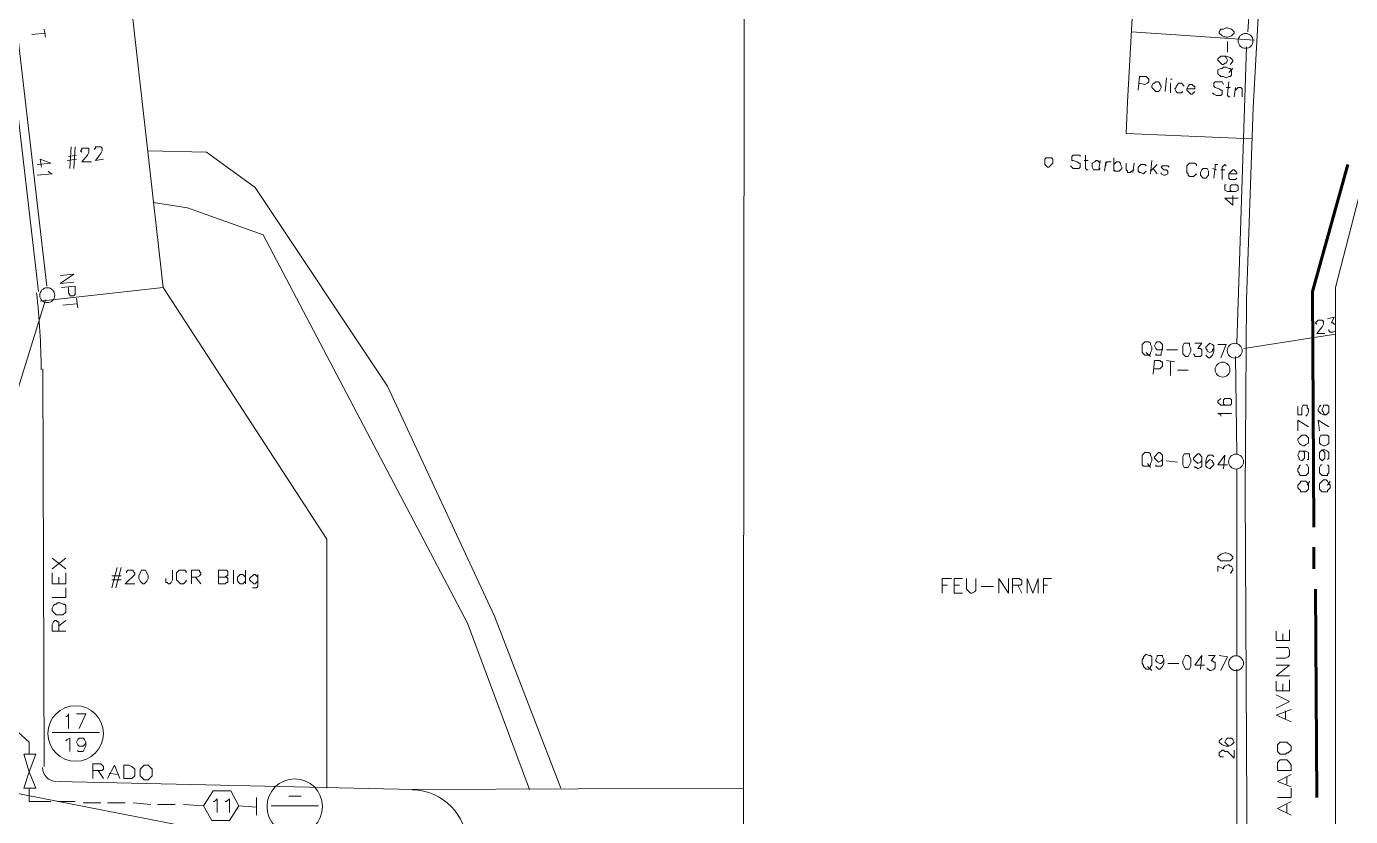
# Model space of a CAD drawing. Header units: millimetres. Extents: x 5.9 to 40.1, y 2 to 30.5.
# Drawn here: x 28.521 to 33.051, y 13.697 to 16.399 of the extents above; entities that cross this region are included whole.
import ezdxf

# ---------------------------------------------------------------- set-up
doc = ezdxf.new("R2010")
doc.units = ezdxf.units.MM
for name, color, linetype in [('PDF_0', 7, 'Continuous'), ('PDF_S31$BOUNDARY-NODE', 3, 'Continuous'), ('PDF_S31$NAME-ROAD', 7, 'Continuous'), ('PDF_S31$Passives-TapOffs', 7, 'Continuous'), ('PDF_S31$POLE', 7, 'Continuous'), ('PDF_S31$STRAND', 7, 'Continuous'), ('PDF_S31$Symbols-SelfTerminating', 7, 'Continuous'), ('PDF_S31$Symbols-Splice', 7, 'Continuous')]:
    doc.layers.add(name, color=color, linetype=linetype)
for name, color, linetype, true_color in [('PDF_S31$Actives-NodeReceiver', 104, 'Continuous', 0x009525), ('PDF_S31$Cable-565', 23, 'Continuous', 0xdd8a6e), ('PDF_S31$LOTS', 254, 'Continuous', 0xdcdcdc), ('PDF_S31$ROAD', 8, 'Continuous', 0x808080), ('PDF_S31$SDU', 157, 'Continuous', 0x396472), ('PDF_S31$STREAM', 132, 'Continuous', 0x00dddd), ('PDF_S31$Symbols-EndOfLine', 15, 'Continuous', 0x954a4a)]:
    doc.layers.add(name, color=color, linetype=linetype, true_color=true_color)

msp = doc.modelspace()

# ---------------------------------------------------------------- linework, layer by layer
at = {"layer": 'PDF_0', "lineweight": 9}
msp.add_lwpolyline([(26.1707, 9.0517), (29.0441, 9.0285), (29.0533, 9.9725), (33.014, 10.0928), (32.9955, 12.7302), (33.0001, 13.6648), (33.0001, 14.5856), (33.0001, 15.5064), (33.2546, 16.4965), (34.1523, 16.5058), (34.1523, 17.8615), (33.7636, 17.88), (33.3333, 17.9263), (32.8706, 18.0744), (31.8619, 18.19), (31.8665, 18.2363), (31.3622, 18.2826), (31.1632, 18.2085), (30.2471, 18.2872), (30.3304, 17.7643), (28.4009, 17.4636)], dxfattribs=at)
at = {"layer": 'PDF_S31$Actives-NodeReceiver', "lineweight": 18}
for points in [[(32.8984, 15.0668), (32.903, 15.0714), (32.9076, 15.0807), (32.9076, 15.0899), (32.903, 15.0946), (32.903, 15.1038), (32.8891, 15.1038), (32.8845, 15.0946), (32.8845, 15.0714), (32.8706, 15.0714), (32.8706, 15.0992)], [(32.9678, 15.0714), (32.9585, 15.0714), (32.9493, 15.076), (32.94, 15.0853), (32.94, 15.0899), (32.9446, 15.0992), (32.9493, 15.1038)], [(32.8706, 15.0159), (32.8706, 15.0529), (32.9076, 15.0298)], [(32.9446, 15.0159), (32.94, 15.0529), (32.977, 15.0298)], [(32.9539, 14.9511), (32.9631, 14.9419), (32.9631, 14.9234), (32.9539, 14.9141), (32.9446, 14.9234), (32.9446, 14.9419), (32.9539, 14.9511), (32.9631, 14.9511), (32.9724, 14.9465), (32.977, 14.9419), (32.977, 14.9234), (32.9724, 14.9187)], [(32.8891, 14.9465), (32.8752, 14.9465), (32.8752, 14.9419), (32.8706, 14.9326), (32.8752, 14.9234), (32.8752, 14.9187), (32.8845, 14.9141), (32.8937, 14.9234), (32.8937, 14.9419), (32.8891, 14.9465), (32.8984, 14.9465), (32.9076, 14.9419), (32.9076, 14.9187), (32.903, 14.9187)], [(32.8984, 14.9002), (32.903, 14.9002), (32.9076, 14.891), (32.9076, 14.8725), (32.8984, 14.8632), (32.8798, 14.8632), (32.8752, 14.8678), (32.8752, 14.8725), (32.8706, 14.8771), (32.8706, 14.8863), (32.8752, 14.891), (32.8752, 14.8956), (32.8798, 14.9002)], [(32.9724, 14.9002), (32.977, 14.8956), (32.977, 14.8725), (32.9724, 14.8678), (32.9724, 14.8632), (32.9539, 14.8632), (32.9446, 14.8725), (32.9446, 14.891), (32.9493, 14.9002), (32.9539, 14.9002)], [(32.9122, 14.8447), (32.903, 14.8308)], [(32.9816, 14.8447), (32.9724, 14.8308)]]:
    msp.add_lwpolyline(points, dxfattribs=at)
for points in [[(32.9585, 15.076), (32.9585, 15.0807), (32.9539, 15.0853), (32.9539, 15.0899), (32.9585, 15.0992), (32.9585, 15.1038), (32.9724, 15.1038), (32.977, 15.0992), (32.977, 15.0807), (32.9678, 15.0714)], [(32.8706, 14.9835), (32.8706, 14.9881), (32.8845, 15.002), (32.8984, 15.002), (32.9076, 14.9928), (32.9076, 14.9743), (32.8984, 14.9696), (32.8937, 14.965), (32.8891, 14.965), (32.8798, 14.9696), (32.8752, 14.9743)], [(32.9446, 14.9743), (32.9446, 14.9928), (32.9493, 15.002), (32.9724, 15.002), (32.977, 14.9974), (32.977, 14.9743), (32.9724, 14.9696), (32.9631, 14.965), (32.9585, 14.965), (32.9493, 14.9696)], [(32.8706, 14.8216), (32.8706, 14.8308), (32.8798, 14.8401), (32.8798, 14.8447), (32.8984, 14.8447), (32.9076, 14.8354), (32.9076, 14.8169), (32.8984, 14.8077), (32.8798, 14.8077), (32.8798, 14.8123)], [(32.9446, 14.8169), (32.9446, 14.8354), (32.9585, 14.8493), (32.9678, 14.8493), (32.9724, 14.8447), (32.977, 14.8354), (32.9816, 14.8308), (32.9816, 14.8216), (32.9724, 14.8123), (32.9724, 14.8077), (32.9539, 14.8077)]]:
    msp.add_lwpolyline(points, close=True, dxfattribs=at)
at = {"layer": 'PDF_S31$BOUNDARY-NODE', "lineweight": 60}
for points in [[(32.9261, 14.6874), (32.9215, 15.4925), (33.0418, 15.9274)], [(32.9261, 14.5439), (32.9261, 14.618)], [(32.9354, 13.762), (32.9307, 14.4745)]]:
    msp.add_lwpolyline(points, dxfattribs=at)
at = {"layer": 'PDF_S31$Cable-565', "lineweight": 13}
for points in [[(28.5305, 13.91), (28.5305, 13.9517), (28.4934, 13.9841)], [(28.5305, 13.7944), (28.5305, 13.7481), (28.6045, 13.7481)], [(28.6276, 13.7481), (28.6878, 13.7481)], [(28.7155, 13.7435), (28.7757, 13.7435)], [(28.7988, 13.7435), (28.859, 13.7435)], [(28.8867, 13.7435), (28.9469, 13.7388)], [(28.97, 13.7388), (29.0302, 13.7388)], [(29.0579, 13.7388), (29.1273, 13.7342)]]:
    msp.add_lwpolyline(points, dxfattribs=at)
at = {"layer": 'PDF_S31$LOTS', "lineweight": 0}
for points in [[(30.9781, 17.5608), (30.9735, 12.9199), (32.6994, 12.9291)], [(32.7133, 16.0153), (32.283, 16.0338), (32.2876, 16.1403), (32.3154, 16.6353), (32.3477, 17.1212), (32.3848, 17.5052)], [(28.5675, 15.4601), (28.9885, 15.5064), (28.8821, 16.4549)], [(32.7225, 16.3531), (32.3015, 16.3809)], [(28.9885, 15.5064), (29.5484, 14.6457), (29.5484, 13.7944)], [(30.9735, 13.7944), (29.8445, 13.7897)]]:
    msp.add_lwpolyline(points, dxfattribs=at)
at = {"layer": 'PDF_S31$NAME-ROAD', "lineweight": 9}
for points in [[(28.6554, 14.581), (28.6091, 14.5439)], [(28.6554, 14.5439), (28.6091, 14.581)], [(28.6554, 14.5301), (28.6554, 14.493), (28.6091, 14.493), (28.6091, 14.5301)], [(28.6322, 14.5162), (28.6322, 14.493)], [(28.6554, 14.4792), (28.6554, 14.4468), (28.6091, 14.4468)], [(28.6554, 14.3311), (28.6091, 14.3311), (28.6091, 14.3542), (28.6137, 14.3635), (28.6184, 14.3681), (28.623, 14.3681), (28.6276, 14.3635), (28.6322, 14.3635), (28.6322, 14.3311)], [(28.6554, 14.3681), (28.6322, 14.3496)], [(32.8428, 14.3357), (32.8428, 14.2987), (32.7966, 14.2987), (32.7966, 14.3311)], [(32.8197, 14.3218), (32.8197, 14.2987)], [(32.7966, 14.2756), (32.8382, 14.2756), (32.8428, 14.2663), (32.8428, 14.2478), (32.8382, 14.2432), (32.8289, 14.2386), (32.7966, 14.2386)], [(32.8428, 14.1784), (32.7966, 14.1784), (32.8428, 14.2154), (32.7966, 14.2154)], [(32.8428, 14.1645), (32.8428, 14.1275), (32.7966, 14.1275), (32.7966, 14.1599)], [(32.8197, 14.1506), (32.8197, 14.1275)], [(32.7966, 14.1136), (32.8428, 14.0905), (32.7966, 14.0674)], [(32.8475, 14.0211), (32.7966, 14.0442), (32.8475, 14.0627)], [(32.8289, 14.0581), (32.8289, 14.0303)], [(28.7479, 13.8268), (28.7479, 13.8777), (28.7757, 13.8777), (28.7849, 13.8684), (28.7849, 13.8591), (28.7803, 13.8545), (28.7479, 13.8545)], [(28.7988, 13.8268), (28.822, 13.873), (28.8405, 13.8268)], [(28.7849, 13.8268), (28.7664, 13.8545)], [(28.8312, 13.8406), (28.8034, 13.8453)], [(32.8475, 13.799), (32.8012, 13.8175), (32.8475, 13.8406)], [(32.8336, 13.8314), (32.8336, 13.8082)], [(32.8475, 13.7944), (32.8475, 13.762), (32.8012, 13.762)], [(32.8475, 13.7018), (32.8012, 13.725), (32.8475, 13.7481)], [(32.8336, 13.7388), (32.8336, 13.7111)]]:
    msp.add_lwpolyline(points, dxfattribs=at)
for points in [[(28.6091, 14.4005), (28.6091, 14.4098), (28.6137, 14.419), (28.6184, 14.4236), (28.623, 14.4236), (28.6276, 14.4283), (28.6369, 14.4283), (28.6461, 14.4236), (28.6508, 14.4236), (28.6554, 14.419), (28.6554, 14.3959), (28.6461, 14.3866), (28.623, 14.3866)], [(32.8012, 13.9193), (32.8012, 13.9424), (32.8104, 13.9517), (32.8336, 13.9517), (32.8475, 13.9378), (32.8475, 13.9239), (32.8382, 13.9147), (32.8336, 13.9147), (32.8289, 13.91), (32.8104, 13.91)], [(28.8543, 13.873), (28.8729, 13.873), (28.8821, 13.8684), (28.8914, 13.8591), (28.8914, 13.836), (28.8821, 13.8268), (28.8543, 13.8268)], [(28.9238, 13.873), (28.9376, 13.873), (28.9515, 13.8591), (28.9515, 13.836), (28.9376, 13.8221), (28.9238, 13.8221), (28.9099, 13.836), (28.9099, 13.8591)], [(32.8012, 13.8545), (32.8012, 13.8823), (32.8104, 13.8915), (32.8336, 13.8915), (32.8428, 13.8823), (32.8475, 13.873), (32.8475, 13.8545)]]:
    msp.add_lwpolyline(points, close=True, dxfattribs=at)
at = {"layer": 'PDF_S31$Passives-TapOffs', "lineweight": 9}
msp.add_lwpolyline([(29.2199, 13.7851), (29.2476, 13.7342), (29.2153, 13.6833), (29.1551, 13.6833), (29.1273, 13.7342), (29.1597, 13.7851)], close=True, dxfattribs=at)
for points in [[(29.1597, 13.7481), (29.1644, 13.7481), (29.1736, 13.7573), (29.1736, 13.7111)], [(29.2014, 13.7481), (29.206, 13.7481), (29.2153, 13.7573), (29.2153, 13.7111)]]:
    msp.add_lwpolyline(points, dxfattribs=at)
at = {"layer": 'PDF_S31$POLE', "lineweight": 0}
for points in [[(28.5397, 16.3716), (28.586, 16.3762)], [(28.586, 16.3624), (28.5814, 16.3901)], [(28.6369, 15.548), (28.6831, 15.5526), (28.6369, 15.5202), (28.6831, 15.5249)], [(28.6415, 15.5064), (28.6878, 15.511), (28.6878, 15.4832), (28.6831, 15.4786), (28.6693, 15.4786), (28.6693, 15.4832), (28.6646, 15.4879), (28.6646, 15.5064)], [(28.6461, 15.4462), (28.6924, 15.4508)], [(28.697, 15.437), (28.6924, 15.4693)]]:
    msp.add_lwpolyline(points, dxfattribs=at)
msp.add_circle((28.5922, 15.4803), 0.0255, dxfattribs=at)
at = {"layer": 'PDF_S31$ROAD', "lineweight": 0}
for points in [[(32.8058, 17.4358), (32.7549, 16.7788), (32.7179, 16.1218), (32.6948, 15.4647), (32.6901, 14.8077), (32.7133, 10.4907)], [(28.3731, 17.1166), (28.5628, 15.4925)], [(28.5814, 13.8684), (28.5767, 15.2287)], [(28.6276, 13.8175), (29.8445, 13.7897)]]:
    msp.add_lwpolyline(points, dxfattribs=at)
for centre, radius, start, end in [((26.1954, 15.2165), 2.376, 0.2032, 6.5698), ((28.6246, 13.8654), 0.0486, 180.2032, 268.6047), ((29.837, 13.597), 0.192, 0.2032, 88.6047)]:
    msp.add_arc(centre, radius, start, end, dxfattribs=at)
at = {"layer": 'PDF_S31$SDU', "lineweight": 0}
for points in [[(32.3246, 16.1819), (32.3292, 16.2282), (32.3524, 16.2282), (32.3616, 16.2189), (32.3616, 16.2097), (32.357, 16.205), (32.3477, 16.2004), (32.3292, 16.205)], [(32.4171, 16.1773), (32.4218, 16.2235)], [(32.4357, 16.1726), (32.4357, 16.205)], [(32.4773, 16.1773), (32.4727, 16.1726), (32.4588, 16.1726), (32.4542, 16.1773), (32.4495, 16.1865), (32.4542, 16.1912), (32.4542, 16.1958), (32.4634, 16.205), (32.4727, 16.205), (32.4819, 16.1958)], [(32.5189, 16.1773), (32.5097, 16.168), (32.5051, 16.168), (32.4912, 16.1819), (32.4912, 16.1865), (32.4958, 16.1958), (32.5004, 16.2004), (32.5097, 16.2004), (32.5143, 16.1958), (32.5189, 16.1958), (32.5189, 16.1865), (32.4912, 16.1865)], [(32.5791, 16.1726), (32.5837, 16.168), (32.593, 16.1634), (32.6069, 16.1634), (32.6115, 16.168), (32.6115, 16.1819), (32.6069, 16.1819), (32.6022, 16.1865), (32.5883, 16.1912), (32.5837, 16.1958), (32.5837, 16.205), (32.5883, 16.2097), (32.6115, 16.2097), (32.6161, 16.2004)], [(32.6392, 16.1912), (32.6254, 16.1912)], [(32.6392, 16.1588), (32.6346, 16.1588), (32.63, 16.1634), (32.63, 16.168), (32.6346, 16.2097)], [(32.6531, 16.1588), (32.6577, 16.1912)], [(32.6577, 16.1819), (32.667, 16.1912), (32.6763, 16.1912), (32.6809, 16.1865), (32.6809, 16.1588)], [(28.6924, 15.9459), (28.66, 15.9413)], [(28.6924, 15.9598), (28.6646, 15.9552)], [(28.6693, 15.9135), (28.6739, 15.9876)], [(28.6831, 15.9135), (28.6878, 15.9876)], [(28.7109, 15.9691), (28.7063, 15.9737), (28.7109, 15.9783), (28.7109, 15.9829), (28.734, 15.9829), (28.734, 15.9691), (28.7294, 15.9598), (28.7109, 15.9367), (28.7433, 15.9367)], [(28.7849, 15.9459), (28.7572, 15.9413), (28.7757, 15.9644), (28.7803, 15.9737), (28.7803, 15.9829), (28.7757, 15.9876), (28.7572, 15.9876), (28.7572, 15.9829), (28.7526, 15.9783)], [(32.0933, 15.9228), (32.1025, 15.9135), (32.121, 15.9135), (32.1256, 15.9182), (32.1256, 15.932), (32.121, 15.932), (32.1164, 15.9367), (32.1025, 15.9413), (32.0979, 15.9413), (32.0979, 15.9552), (32.1025, 15.9598), (32.1256, 15.9598), (32.1256, 15.9552)], [(32.1534, 15.9089), (32.1488, 15.9089), (32.1442, 15.9135), (32.1442, 15.9598)], [(32.2413, 15.9043), (32.2413, 15.9506)], [(32.1534, 15.9413), (32.1395, 15.9413)], [(32.1904, 15.9089), (32.1719, 15.9089), (32.1673, 15.9182), (32.1673, 15.932), (32.1765, 15.9367), (32.1812, 15.9413), (32.1858, 15.9413), (32.195, 15.932)], [(32.195, 15.9135), (32.1904, 15.9089), (32.195, 15.9413)], [(32.2089, 15.9043), (32.2136, 15.9367)], [(32.2136, 15.9228), (32.2136, 15.932), (32.2182, 15.9367), (32.2321, 15.9367)], [(32.2413, 15.9274), (32.2506, 15.9367), (32.2598, 15.9367), (32.2645, 15.932), (32.2645, 15.9274), (32.2691, 15.9182), (32.2691, 15.9135), (32.2598, 15.9043), (32.2459, 15.9043), (32.2413, 15.9089)], [(32.3107, 15.9089), (32.3015, 15.9043), (32.2968, 15.8997), (32.2876, 15.8997), (32.2876, 15.9043), (32.283, 15.9089), (32.283, 15.932)], [(32.3061, 15.8997), (32.3107, 15.932)], [(32.3524, 15.9043), (32.3431, 15.895), (32.3339, 15.8997), (32.3292, 15.8997), (32.3246, 15.9043), (32.3246, 15.9182), (32.3339, 15.9274), (32.3477, 15.9274), (32.3524, 15.9228)], [(32.3662, 15.895), (32.3709, 15.9413)], [(32.3662, 15.9043), (32.3894, 15.9274)], [(32.3894, 15.895), (32.3755, 15.9135)], [(32.4033, 15.8997), (32.4033, 15.895), (32.4125, 15.8904), (32.4171, 15.8904), (32.4264, 15.895), (32.4264, 15.9043), (32.4218, 15.9089), (32.4125, 15.9089), (32.4033, 15.9182), (32.4079, 15.9228), (32.4264, 15.9228), (32.431, 15.9182)], [(32.5236, 15.895), (32.5143, 15.8858), (32.5004, 15.8858), (32.4958, 15.8904), (32.4958, 15.895), (32.4912, 15.8997), (32.4912, 15.9228), (32.5004, 15.932), (32.5189, 15.932), (32.5236, 15.9274), (32.5236, 15.9228)], [(32.593, 15.9089), (32.5791, 15.9135)], [(32.5837, 15.8811), (32.5883, 15.9182), (32.5883, 15.9274), (32.5976, 15.9274)], [(32.6207, 15.9089), (32.6069, 15.9089)], [(32.6115, 15.8765), (32.6115, 15.9182), (32.6207, 15.9274), (32.6254, 15.9228)], [(32.6624, 15.8811), (32.6577, 15.8765), (32.6392, 15.8765), (32.6346, 15.8811), (32.6346, 15.895), (32.6485, 15.9089), (32.6531, 15.9089), (32.6624, 15.8997), (32.6624, 15.895), (32.6346, 15.895)], [(28.8127, 14.4792), (28.8312, 14.5486)], [(28.8266, 14.4792), (28.8451, 14.5486)], [(28.8451, 14.5208), (28.8127, 14.5208)], [(28.8451, 14.5069), (28.8127, 14.5069)], [(28.8636, 14.5301), (28.8636, 14.5347), (28.8682, 14.5393), (28.8867, 14.5393), (28.8867, 14.5347), (28.8914, 14.5301), (28.8914, 14.5254), (28.859, 14.493), (28.8914, 14.493)], [(29.0209, 14.5393), (29.0209, 14.5069), (29.0163, 14.4977), (29.0117, 14.493), (29.007, 14.493), (29.0024, 14.4977), (28.9978, 14.4977), (28.9978, 14.5116)], [(29.0672, 14.5069), (29.0672, 14.5023), (29.0579, 14.493), (29.0487, 14.493), (29.0348, 14.5069), (29.0348, 14.5301), (29.0441, 14.5393), (29.0626, 14.5393), (29.0672, 14.5347), (29.0672, 14.5301)], [(29.0857, 14.493), (29.0857, 14.5393), (29.1135, 14.5393), (29.1135, 14.5347), (29.1181, 14.5301), (29.1181, 14.5254), (29.1135, 14.5208), (29.1042, 14.5162), (29.0857, 14.5162)], [(29.1181, 14.493), (29.0996, 14.5162)], [(29.2014, 14.5162), (29.206, 14.5162), (29.2106, 14.5116), (29.2106, 14.4977), (29.206, 14.4977), (29.2014, 14.493), (29.1782, 14.493), (29.1782, 14.5393), (29.206, 14.5393), (29.2106, 14.5347), (29.2106, 14.5208), (29.206, 14.5208), (29.2014, 14.5162), (29.1782, 14.5162)], [(29.2291, 14.493), (29.2291, 14.5393)], [(29.2708, 14.5023), (29.2615, 14.493), (29.2523, 14.493), (29.243, 14.5023), (29.243, 14.5162), (29.2523, 14.5254), (29.2615, 14.5254), (29.2708, 14.5162)], [(29.2708, 14.493), (29.2708, 14.5393)], [(29.3124, 14.5023), (29.3032, 14.493), (29.2985, 14.493), (29.2847, 14.5069), (29.2847, 14.5116), (29.2985, 14.5254), (29.3032, 14.5254), (29.3124, 14.5162)], [(29.3124, 14.5254), (29.3124, 14.4838), (29.3078, 14.4792), (29.2939, 14.4792)], [(31.6537, 14.4607), (31.6537, 14.5116), (31.6861, 14.5116)], [(31.7231, 14.4607), (31.6953, 14.4607), (31.6953, 14.5116), (31.7231, 14.5116)], [(31.7694, 14.5116), (31.7694, 14.4699), (31.7647, 14.4653), (31.7555, 14.4607), (31.7509, 14.4607), (31.737, 14.4745), (31.737, 14.5116)], [(31.848, 14.4607), (31.848, 14.5116), (31.8804, 14.4607), (31.8804, 14.5116)], [(31.8943, 14.4607), (31.8943, 14.5116), (31.9174, 14.5116), (31.9221, 14.5069), (31.9267, 14.5069), (31.9267, 14.493), (31.9221, 14.4884), (31.8943, 14.4884)], [(31.9452, 14.4607), (31.9452, 14.5116), (31.9637, 14.4607), (31.9822, 14.5116), (31.9822, 14.4607)], [(32.0007, 14.4607), (32.0007, 14.5116), (32.0285, 14.5116)], [(31.6722, 14.4884), (31.6537, 14.4884)], [(31.7138, 14.4884), (31.6953, 14.4884)], [(31.8295, 14.4838), (31.7879, 14.4838)], [(31.9267, 14.4607), (31.9128, 14.4884)], [(32.0146, 14.4884), (32.0007, 14.4884)]]:
    msp.add_lwpolyline(points, dxfattribs=at)
for points in [[(32.4357, 16.2189), (32.4403, 16.2189)], [(32.3848, 16.2097), (32.394, 16.2097), (32.3986, 16.205), (32.3986, 16.2004), (32.4033, 16.1958), (32.4033, 16.1912), (32.3986, 16.1819), (32.394, 16.1773), (32.3848, 16.1773), (32.3709, 16.1912), (32.3709, 16.1958), (32.3755, 16.205), (32.3801, 16.205)], [(32.01, 15.9506), (32.0285, 15.9506), (32.0331, 15.9459), (32.0331, 15.932), (32.0192, 15.9182), (32.0146, 15.9182), (32.0053, 15.9274), (32.0053, 15.9459)], [(32.5467, 15.9135), (32.5606, 15.9135), (32.5652, 15.9043), (32.5652, 15.8904), (32.556, 15.8811), (32.5467, 15.8811), (32.5374, 15.8904), (32.5374, 15.8997), (32.5421, 15.9089)], [(28.9145, 14.5393), (28.9284, 14.5393), (28.9376, 14.5208), (28.9376, 14.5116), (28.933, 14.5023), (28.9238, 14.493), (28.9191, 14.493), (28.9099, 14.5023), (28.9052, 14.5116), (28.9052, 14.5208)]]:
    msp.add_lwpolyline(points, close=True, dxfattribs=at)
at = {"layer": 'PDF_S31$STRAND', "color": 254, "lineweight": 0, "true_color": 0xdcdcdc}
for points in [[(32.7688, 17.4266), (32.6994, 16.3809)], [(28.5906, 15.511), (28.4888, 16.3855)], [(32.6948, 16.33), (32.6624, 15.3167)], [(28.586, 15.4647), (28.3315, 14.6457)], [(33.0001, 15.3472), (32.6855, 15.2981)], [(32.6577, 15.2704), (32.6624, 14.9372)], [(32.6624, 14.8863), (32.6624, 14.2478)], [(32.6624, 14.2015), (32.6624, 13.6602)], [(29.2245, 13.6324), (28.35, 13.8036)]]:
    msp.add_lwpolyline(points, dxfattribs=at)
at = {"layer": 'PDF_S31$STRAND', "lineweight": 0}
for points in [[(32.6022, 16.3762), (32.6022, 16.3809), (32.6069, 16.3901), (32.6161, 16.3901), (32.6254, 16.3947), (32.63, 16.3947), (32.6439, 16.3901), (32.6531, 16.3809), (32.6531, 16.3762), (32.6439, 16.367), (32.63, 16.3624), (32.6254, 16.3624), (32.6115, 16.367)], [(32.5976, 16.2374), (32.5976, 16.2513), (32.6069, 16.2559), (32.6115, 16.2559), (32.6161, 16.2606), (32.6254, 16.2606), (32.6346, 16.2559), (32.6392, 16.2559), (32.6439, 16.2513), (32.6439, 16.2328), (32.6392, 16.2282), (32.6346, 16.2282), (32.6254, 16.2235), (32.6161, 16.2282), (32.6069, 16.2282)], [(32.3477, 15.3213), (32.3616, 15.3213), (32.3662, 15.3167), (32.3662, 15.312), (32.3709, 15.3028), (32.3709, 15.2935), (32.3662, 15.2843), (32.3662, 15.2796), (32.3616, 15.275), (32.3477, 15.275), (32.3385, 15.2843), (32.3385, 15.312)], [(32.4819, 15.3167), (32.5004, 15.3167), (32.5004, 15.3074), (32.5051, 15.2981), (32.5051, 15.2889), (32.4958, 15.2704), (32.4866, 15.2704), (32.4773, 15.2796), (32.4773, 15.3074)], [(32.5791, 15.2935), (32.5791, 15.2889), (32.5698, 15.2843), (32.5606, 15.2889), (32.5606, 15.2935), (32.556, 15.2981), (32.556, 15.3028), (32.5698, 15.3167), (32.5791, 15.312), (32.5837, 15.3074), (32.5837, 15.2981)], [(32.3477, 14.9419), (32.3616, 14.9419), (32.3662, 14.9372), (32.3662, 14.9326), (32.3709, 14.9234), (32.3709, 14.9141), (32.3662, 14.9048), (32.3662, 14.9002), (32.3616, 14.8956), (32.3431, 14.8956), (32.3385, 14.9002), (32.3385, 14.9326)], [(32.4819, 14.9372), (32.5004, 14.9372), (32.5004, 14.928), (32.5051, 14.9187), (32.5051, 14.9095), (32.4958, 14.891), (32.4819, 14.891), (32.4773, 14.9002), (32.4773, 14.928)], [(32.5976, 14.581), (32.5976, 14.5856), (32.6069, 14.5948), (32.6207, 14.5995), (32.6254, 14.5995), (32.6392, 14.5948), (32.6485, 14.5856), (32.6485, 14.581), (32.6392, 14.5717), (32.6069, 14.5717)], [(32.3524, 14.2524), (32.3616, 14.2478), (32.3662, 14.2478), (32.3709, 14.2432), (32.3709, 14.2154), (32.3662, 14.2108), (32.3662, 14.2062), (32.3616, 14.2015), (32.3524, 14.2015), (32.3431, 14.2108), (32.3431, 14.2154), (32.3385, 14.22), (32.3385, 14.2339), (32.3431, 14.2386), (32.3431, 14.2432)], [(32.4079, 14.2247), (32.4033, 14.22), (32.3986, 14.22), (32.3894, 14.2247), (32.3848, 14.2293), (32.3848, 14.2339), (32.3894, 14.2432), (32.3894, 14.2478), (32.4079, 14.2478), (32.4079, 14.2432), (32.4125, 14.2339)], [(32.4866, 14.2478), (32.4958, 14.2478), (32.5051, 14.2386), (32.5051, 14.2108), (32.5004, 14.2015), (32.4866, 14.2015), (32.4773, 14.22), (32.4773, 14.2293)]]:
    msp.add_lwpolyline(points, close=True, dxfattribs=at)
for points in [[(32.63, 16.3485), (32.63, 16.3115)], [(32.6207, 16.2976), (32.6069, 16.2976), (32.5976, 16.2883), (32.5976, 16.2837), (32.6115, 16.2698), (32.6161, 16.2698), (32.6207, 16.2744), (32.6254, 16.2744), (32.63, 16.2837), (32.6254, 16.293), (32.6207, 16.2976), (32.6254, 16.2976), (32.6392, 16.293), (32.6485, 16.2837), (32.6485, 16.2791), (32.6392, 16.2698)], [(32.6485, 16.2559), (32.6346, 16.2421)], [(28.5721, 15.9182), (28.5675, 15.9459), (28.6045, 15.932), (28.5582, 15.9274)], [(28.5952, 15.9043), (28.5999, 15.8997), (28.6091, 15.895), (28.5582, 15.8904)], [(32.6439, 15.8349), (32.6577, 15.8349), (32.667, 15.8395), (32.667, 15.8534), (32.6624, 15.858), (32.6439, 15.858), (32.6392, 15.8534), (32.6392, 15.8395), (32.6439, 15.8349), (32.63, 15.8349), (32.6207, 15.8395), (32.6207, 15.858), (32.6254, 15.858)], [(32.6485, 15.821), (32.6485, 15.7886), (32.6207, 15.8117), (32.667, 15.8117)], [(32.9724, 15.3999), (32.9955, 15.4046), (32.9863, 15.3861), (32.9909, 15.3861), (32.9955, 15.3814), (33.0001, 15.3814), (33.0001, 15.3768)], [(32.9354, 15.3814), (32.9307, 15.3861), (32.94, 15.3953), (32.9539, 15.3953), (32.9585, 15.3907), (32.9585, 15.3814), (32.9539, 15.3722), (32.9354, 15.349), (32.9631, 15.349)], [(33.0001, 15.3629), (33.0001, 15.3583), (32.9909, 15.3537), (32.9816, 15.3537), (32.977, 15.3583), (32.977, 15.3629)], [(32.4079, 15.2981), (32.4079, 15.312), (32.3986, 15.3213), (32.3894, 15.3213), (32.3848, 15.3167), (32.3801, 15.3074), (32.3848, 15.2981), (32.3894, 15.2935), (32.4033, 15.2935), (32.4079, 15.2981), (32.4079, 15.2935), (32.4033, 15.2843), (32.4033, 15.275), (32.3848, 15.275), (32.3848, 15.2796)], [(32.5189, 15.3167), (32.5421, 15.3167), (32.5282, 15.2981), (32.5374, 15.2981), (32.5421, 15.2935), (32.5421, 15.275), (32.5374, 15.2704), (32.5189, 15.2704), (32.5189, 15.275), (32.5143, 15.2796)], [(32.5976, 15.312), (32.6254, 15.312), (32.6069, 15.2658)], [(32.3662, 15.2704), (32.3524, 15.2843)], [(32.4588, 15.2935), (32.4218, 15.2935)], [(32.5837, 15.2981), (32.5837, 15.2889), (32.5791, 15.275), (32.5698, 15.2658), (32.5652, 15.2658), (32.556, 15.275)], [(32.3755, 15.2102), (32.3801, 15.2565), (32.3986, 15.2565), (32.4033, 15.2519), (32.4079, 15.2519), (32.4079, 15.238), (32.3986, 15.2287), (32.3801, 15.2287)], [(32.4495, 15.2519), (32.4218, 15.2565)], [(32.4357, 15.2056), (32.4357, 15.2519)], [(32.4958, 15.2241), (32.4588, 15.2241)], [(32.63, 15.1038), (32.6207, 15.1038), (32.63, 15.1038), (32.6392, 15.1038), (32.6439, 15.1084), (32.6439, 15.1223), (32.6392, 15.1269), (32.6207, 15.1269), (32.6161, 15.1223), (32.6161, 15.1084), (32.6207, 15.1038), (32.6069, 15.1038), (32.5976, 15.1131), (32.5976, 15.1177), (32.6069, 15.1269)], [(32.6069, 15.0668), (32.6069, 15.0714), (32.5976, 15.076), (32.6439, 15.076)], [(32.3662, 14.891), (32.357, 14.9048)], [(32.4079, 14.9187), (32.4079, 14.9326), (32.3986, 14.9419), (32.394, 14.9419), (32.3801, 14.928), (32.3801, 14.9234), (32.394, 14.9095), (32.4033, 14.9141), (32.4079, 14.9187), (32.4079, 14.9002), (32.4033, 14.8956), (32.3848, 14.8956), (32.3848, 14.9002)], [(32.4588, 14.9095), (32.4218, 14.9141)], [(32.5421, 14.9141), (32.5421, 14.928), (32.5328, 14.9372), (32.5282, 14.9372), (32.5143, 14.9234), (32.5143, 14.9187), (32.5282, 14.9048), (32.5374, 14.9095), (32.5421, 14.9141), (32.5421, 14.8956), (32.5374, 14.891), (32.5282, 14.8863), (32.5236, 14.891), (32.5189, 14.891), (32.5189, 14.8956)], [(32.556, 14.9048), (32.5698, 14.9187), (32.5791, 14.9141), (32.5791, 14.9095), (32.5837, 14.9048), (32.5837, 14.9002), (32.5698, 14.8863), (32.5606, 14.891), (32.556, 14.8956), (32.556, 14.9048), (32.556, 14.9141), (32.5606, 14.928), (32.5652, 14.9326), (32.5791, 14.9326), (32.5837, 14.928)], [(32.63, 14.9002), (32.5976, 14.9002), (32.6207, 14.9326), (32.6161, 14.8863)], [(32.5976, 14.5347), (32.5976, 14.5532), (32.6161, 14.5439), (32.6161, 14.5486), (32.6207, 14.5532), (32.63, 14.5578), (32.6346, 14.5578), (32.6392, 14.5532), (32.6439, 14.5532), (32.6485, 14.5439), (32.6485, 14.5393), (32.6439, 14.5347), (32.6439, 14.5301), (32.6392, 14.5301)], [(32.4125, 14.2339), (32.4125, 14.22), (32.4079, 14.2108), (32.3986, 14.2015), (32.394, 14.2015), (32.3848, 14.2108)], [(32.5513, 14.2154), (32.5189, 14.2154), (32.5421, 14.2478), (32.5374, 14.2015)], [(32.5652, 14.2478), (32.5883, 14.2478), (32.5745, 14.2293), (32.5791, 14.2293), (32.5837, 14.2247), (32.5883, 14.2247), (32.5883, 14.2062), (32.5837, 14.2015), (32.5745, 14.1969), (32.5698, 14.1969), (32.5652, 14.2015), (32.5606, 14.2015), (32.5606, 14.2062)], [(32.6022, 14.2478), (32.63, 14.2432), (32.6069, 14.1969)], [(32.3709, 14.1969), (32.357, 14.2108)], [(32.4634, 14.22), (32.4264, 14.22)], [(32.6346, 13.9378), (32.6207, 13.9517), (32.6254, 13.9609), (32.63, 13.9656), (32.6439, 13.9656), (32.6485, 13.9609), (32.6531, 13.9517), (32.6439, 13.9424), (32.6346, 13.9378), (32.6254, 13.9378), (32.6115, 13.9424), (32.6022, 13.9517), (32.6022, 13.9563), (32.6115, 13.9656)], [(32.6161, 13.9008), (32.6069, 13.9008), (32.6022, 13.9054), (32.6022, 13.9147), (32.6115, 13.9239), (32.6161, 13.9239), (32.6207, 13.9193), (32.63, 13.9193), (32.6531, 13.8962), (32.6531, 13.9239)]]:
    msp.add_lwpolyline(points, dxfattribs=at)
for centre in [(32.6919, 16.3502), (32.6549, 15.2906), (32.6133, 15.2258), (32.6595, 14.9112), (32.6595, 14.2217)]:
    msp.add_circle(centre, 0.0254, dxfattribs=at)
at = {"layer": 'PDF_S31$STREAM', "lineweight": 0}
for points in [[(28.9376, 15.9737), (29.1366, 15.9691), (29.3032, 15.8488), (29.7566, 15.1686), (30.1221, 14.382), (30.3489, 13.7944)], [(28.9561, 15.7979), (29.0718, 15.7794), (29.3309, 15.6868), (30.0296, 14.3589), (30.2424, 13.7897)]]:
    msp.add_lwpolyline(points, dxfattribs=at)
at = {"layer": 'PDF_S31$Symbols-EndOfLine', "lineweight": 0}
for points in [[(28.6554, 14.0396), (28.66, 14.0396), (28.6646, 14.0489), (28.6646, 13.998)], [(28.6924, 14.0489), (28.7248, 14.0489), (28.7017, 13.998)], [(28.7711, 13.9841), (28.6091, 13.9841)], [(28.6554, 13.9563), (28.66, 13.9609), (28.6693, 13.9656), (28.6693, 13.9193)], [(28.7248, 13.9517), (28.7248, 13.9378), (28.7155, 13.9193), (28.697, 13.9193), (28.697, 13.9239)], [(29.5206, 13.7342), (29.3587, 13.7342)], [(29.4605, 13.7666), (29.4188, 13.7666)]]:
    msp.add_lwpolyline(points, dxfattribs=at)
msp.add_lwpolyline([(28.7202, 13.9424), (28.7155, 13.9378), (28.7017, 13.9378), (28.697, 13.9424), (28.6924, 13.9517), (28.697, 13.9609), (28.7017, 13.9656), (28.7155, 13.9656), (28.7202, 13.9609), (28.7248, 13.9517)], close=True, dxfattribs=at)
for centre in [(28.6894, 13.9811), (29.439, 13.7312)]:
    msp.add_circle(centre, 0.0949, dxfattribs=at)
at = {"layer": 'PDF_S31$Symbols-SelfTerminating', "lineweight": 9}
for points in [[(29.3078, 13.7296), (29.2476, 13.7342)], [(29.3078, 13.762), (29.3078, 13.7018)]]:
    msp.add_lwpolyline(points, dxfattribs=at)
at = {"layer": 'PDF_S31$Symbols-Splice', "lineweight": 9}
msp.add_lwpolyline([(28.5305, 13.8499), (28.5536, 13.91), (28.5119, 13.91), (28.5305, 13.8499), (28.5536, 13.7944), (28.5119, 13.7944)], close=True, dxfattribs=at)

doc.saveas('drawing.dxf')
